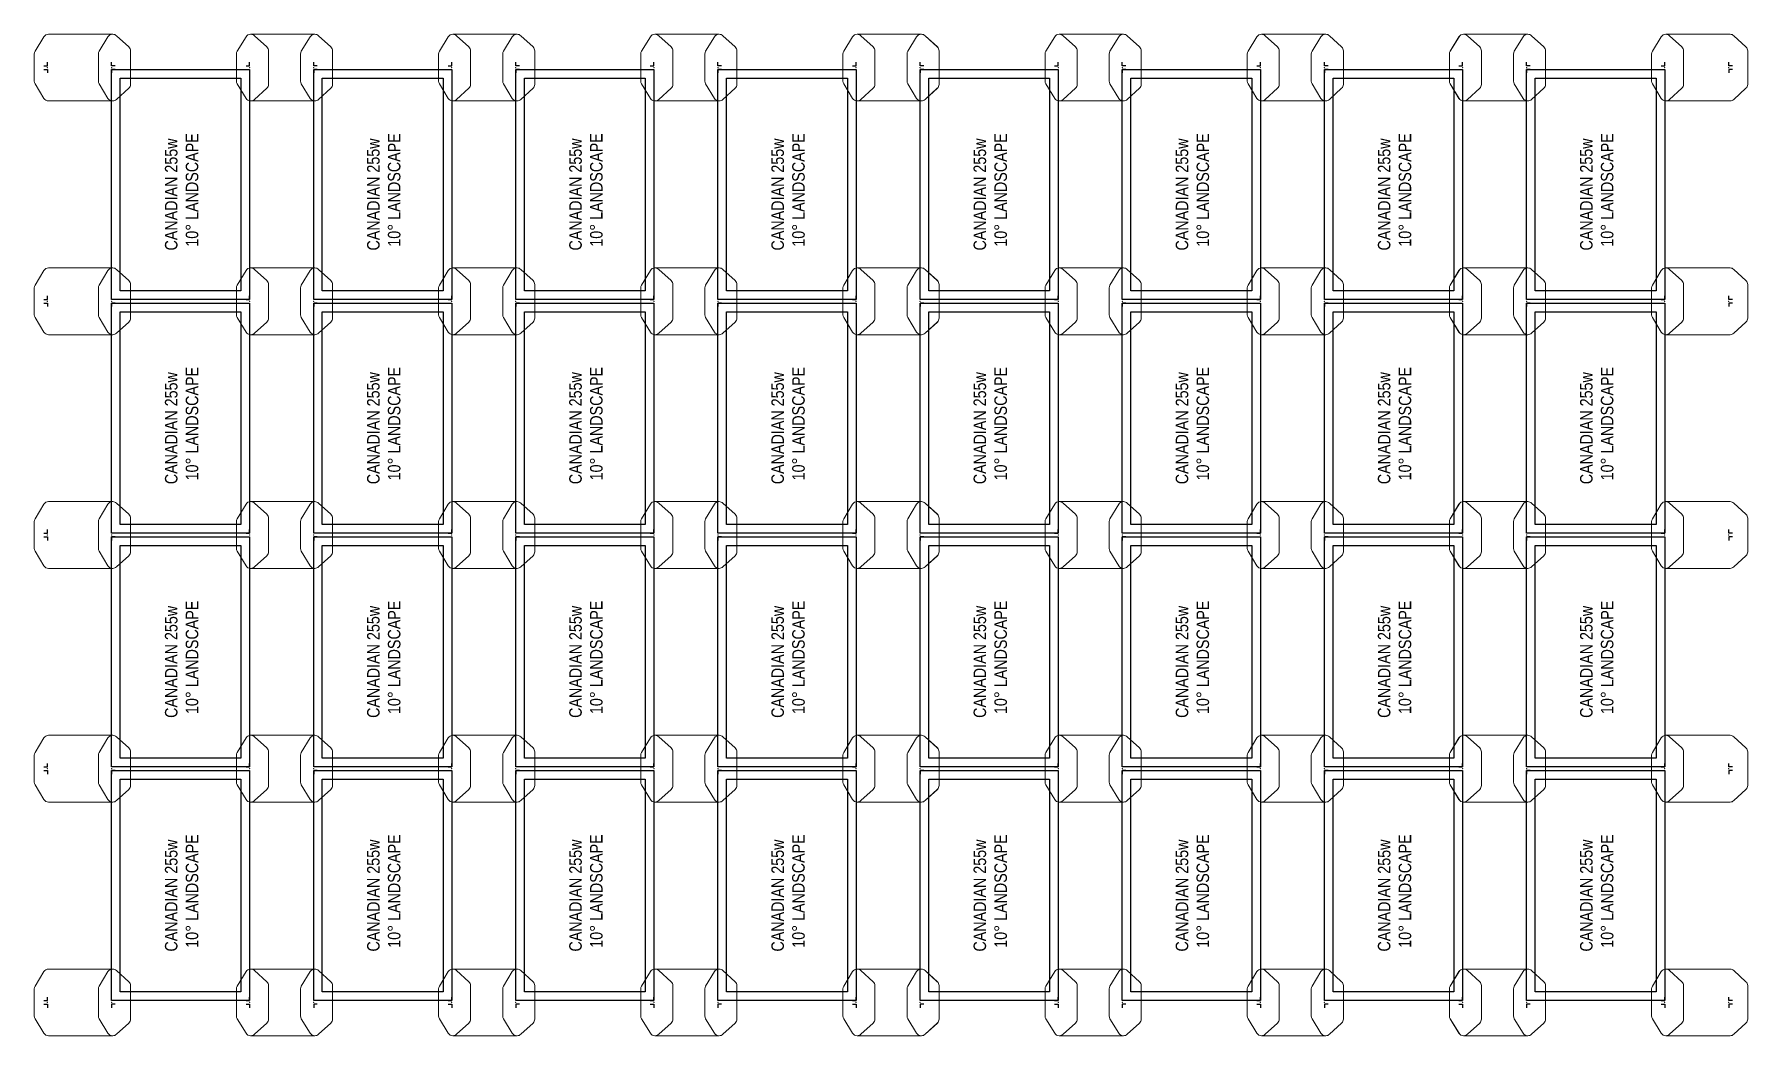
# Model space of a CAD drawing. Header units: feet. Extents: x 2625 to 3105, y 3387 to 3668.
import ezdxf

# ---------------------------------------------------------------- set-up
doc = ezdxf.new("R2010")
doc.units = ezdxf.units.FT
doc.header["$MEASUREMENT"] = 0
doc.layers.get('0').update_dxf_attribs({"linetype": 'CONTINUOUS'})
doc.layers.get('DEFPOINTS').update_dxf_attribs({"linetype": 'CONTINUOUS'})
doc.layers.add('CANADIAN 255', color=7, linetype='CONTINUOUS')
doc.layers.add('Z-DIMENSIONS', color=7, linetype='CONTINUOUS')
doc.layers.add('ECOFEET', color=254, linetype='CONTINUOUS', lineweight=5, plot=False)

# ---------------------------------------------------------------- blocks, each defined once
blk = doc.blocks.new('A$C2ED81341')
at = {"layer": 'CANADIAN 255', "linetype": 'Continuous'}
blk.add_lwpolyline([(-0.96, 38.07), (63.54, 38.07), (63.54, -0.63), (-0.96, -0.63), (-0.96, 38.07)], dxfattribs=at)
at = {"layer": 'CANADIAN 255', "color": 1, "linetype": 'Continuous'}
blk.add_lwpolyline([(1.46, 35.65), (61.12, 35.65), (61.12, 1.79), (1.46, 1.79)], close=True, dxfattribs=at)
at = {"layer": 'DEFPOINTS', "color": 251, "insert": (31.44, 18.4), "char_height": 3.5, "attachment_point": 4}
blk.add_mtext('\\pi-18.664;{\\fTechnicLite|b0|i0|c2|p2;CANADIAN 255w\\P\\pi-17.595;10° LANDSCAPE}', dxfattribs=at)
blk = doc.blocks.new('*U3')
at = {"color": 1, "linetype": 'Continuous'}
blk.add_lwpolyline([(-8.85, 16.74), (-8.85, 6.1), (-8.85, -0.36, 0.187182), (-8.45, -1.37), (-5.3, -4.82, 0.210696), (-4.2, -5.31), (5.2, -5.31, 0.210696), (6.3, -4.82), (9.45, -1.37, 0.187182), (9.85, -0.36), (9.85, 6.1), (9.85, 16.74), (9.85, 17.68, 0.261626), (9.13, 18.96), (5.07, 21.43, 0.137668), (4.29, 21.65), (-3.29, 21.65, 0.137668), (-4.07, 21.43), (-8.13, 18.96, 0.261626), (-8.85, 17.68)], format="xyb", close=True, dxfattribs=at)
for p in [(0.5, 17.97), (0.5, 0)]:
    blk.add_point(p)
at = {"layer": 'DEFPOINTS', "color": 254}
for points in [[(0, 18.97), (0, 17.97), (-1, 17.97)], [(1, 18.97), (1, 17.97), (2, 17.97)], [(0, -1), (0, 0), (-1, 0)], [(1, -1), (1, 0), (2, 0)]]:
    blk.add_lwpolyline(points, dxfattribs=at)
blk = doc.blocks.new('*U4')
at = {"color": 1, "linetype": 'Continuous'}
blk.add_lwpolyline([(-8.85, 16.74), (-8.85, 6.1), (-8.85, -0.36, 0.187182), (-8.45, -1.37), (-5.3, -4.82, 0.210696), (-4.2, -5.31), (5.2, -5.31, 0.210696), (6.3, -4.82), (9.45, -1.37, 0.187182), (9.85, -0.36), (9.85, 6.1), (9.85, 16.74), (9.85, 17.68, 0.261626), (9.13, 18.96), (5.07, 21.43, 0.137668), (4.29, 21.65), (-3.29, 21.65, 0.137668), (-4.07, 21.43), (-8.13, 18.96, 0.261626), (-8.85, 17.68)], format="xyb", close=True, dxfattribs=at)
for p in [(0.5, 17.97), (0.5, 0)]:
    blk.add_point(p)
at = {"layer": 'DEFPOINTS', "color": 254}
for points in [[(0, 18.97), (0, 17.97), (-1, 17.97)], [(1, 18.97), (1, 17.97), (2, 17.97)], [(0, -1), (0, 0), (-1, 0)], [(1, -1), (1, 0), (2, 0)]]:
    blk.add_lwpolyline(points, dxfattribs=at)
blk = doc.blocks.new('*U5')
at = {"color": 1, "linetype": 'Continuous'}
blk.add_lwpolyline([(-8.85, 16.74), (-8.85, 6.1), (-8.85, -0.36, 0.187182), (-8.45, -1.37), (-5.3, -4.82, 0.210696), (-4.2, -5.31), (5.2, -5.31, 0.210696), (6.3, -4.82), (9.45, -1.37, 0.187182), (9.85, -0.36), (9.85, 6.1), (9.85, 16.74), (9.85, 17.68, 0.261626), (9.13, 18.96), (5.07, 21.43, 0.137668), (4.29, 21.65), (-3.29, 21.65, 0.137668), (-4.07, 21.43), (-8.13, 18.96, 0.261626), (-8.85, 17.68)], format="xyb", close=True, dxfattribs=at)
for p in [(0.5, 17.97), (0.5, 0)]:
    blk.add_point(p)
at = {"layer": 'DEFPOINTS', "color": 254}
for points in [[(0, 18.97), (0, 17.97), (-1, 17.97)], [(1, 18.97), (1, 17.97), (2, 17.97)], [(0, -1), (0, 0), (-1, 0)], [(1, -1), (1, 0), (2, 0)]]:
    blk.add_lwpolyline(points, dxfattribs=at)
blk = doc.blocks.new('*U6')
at = {"color": 1, "linetype": 'Continuous'}
blk.add_lwpolyline([(-8.85, 16.74), (-8.85, 6.1), (-8.85, -0.36, 0.187182), (-8.45, -1.37), (-5.3, -4.82, 0.210696), (-4.2, -5.31), (5.2, -5.31, 0.210696), (6.3, -4.82), (9.45, -1.37, 0.187182), (9.85, -0.36), (9.85, 6.1), (9.85, 16.74), (9.85, 17.68, 0.261626), (9.13, 18.96), (5.07, 21.43, 0.137668), (4.29, 21.65), (-3.29, 21.65, 0.137668), (-4.07, 21.43), (-8.13, 18.96, 0.261626), (-8.85, 17.68)], format="xyb", close=True, dxfattribs=at)
for p in [(0.5, 17.97), (0.5, 0)]:
    blk.add_point(p)
at = {"layer": 'DEFPOINTS', "color": 254}
for points in [[(0, 18.97), (0, 17.97), (-1, 17.97)], [(1, 18.97), (1, 17.97), (2, 17.97)], [(0, -1), (0, 0), (-1, 0)], [(1, -1), (1, 0), (2, 0)]]:
    blk.add_lwpolyline(points, dxfattribs=at)
blk = doc.blocks.new('A$C1D156E71')
at = {"layer": 'ECOFEET', "linetype": 'Continuous'}
for points in [[(-10.92, 56.98), (-10.92, 57.05, -0.261626), (-10.2, 58.33), (-6.14, 60.8, -0.137668), (-5.36, 61.02), (2.22, 61.02, -0.137668), (3, 60.8), (7.06, 58.33, -0.261626), (7.78, 57.05), (7.78, 56.98)], [(54.58, 56.98), (54.58, 57.05, -0.261626), (55.3, 58.33), (59.36, 60.8, -0.137668), (60.14, 61.02), (67.72, 61.02, -0.137668), (68.5, 60.8), (72.56, 58.33, -0.261626), (73.28, 57.05), (73.28, 56.98)], [(7.78, 18.35), (7.78, 18.28, -0.187182), (7.38, 17.27), (4.23, 13.82, -0.210696), (3.13, 13.33), (-6.27, 13.33, -0.210696), (-7.37, 13.82), (-10.52, 17.27, -0.187182), (-10.92, 18.28), (-10.92, 18.35)], [(73.28, 18.35), (73.28, 18.28, -0.187182), (72.88, 17.27), (69.73, 13.82, -0.210696), (68.63, 13.33), (59.23, 13.33, -0.210696), (58.13, 13.82), (54.98, 17.27, -0.187182), (54.58, 18.28), (54.58, 18.35)]]:
    blk.add_lwpolyline(points, format="xyb", dxfattribs=at)
at = {"layer": 'ECOFEET', "xscale": -1}
for name, p in [('*U3', (-1.07, 57.34)), ('*U5', (64.43, 57.34)), ('*U4', (-1.07, 0.67)), ('*U6', (64.43, 0.67))]:
    blk.add_blockref(name, p, dxfattribs=at)
at = {"layer": 'Z-DIMENSIONS', "linetype": 'Continuous'}
blk.add_blockref('A$C2ED81341', (-0.11, 19.27), dxfattribs=at)

msp = doc.modelspace()

# ---------------------------------------------------------------- block references
at = {"layer": 'CANADIAN 255', "linetype": 'Continuous', "rotation": 90}
for p in [(2703.97, 3594.25), (2760.64, 3594.25), (2817.31, 3594.25), (2873.98, 3594.25), (2930.66, 3594.25), (2987.33, 3594.25), (3044, 3594.25), (3100.68, 3594.25), (2703.97, 3528.75), (2760.64, 3528.75), (2817.31, 3528.75), (2873.98, 3528.75), (2930.66, 3528.75), (2987.33, 3528.75), (3044, 3528.75), (3100.68, 3528.75), (2703.97, 3463.25), (2760.64, 3463.25), (2817.31, 3463.25), (2873.98, 3463.25), (2930.66, 3463.25), (2987.33, 3463.25), (3044, 3463.25), (3100.68, 3463.25), (2703.97, 3397.75), (2760.64, 3397.75), (2817.31, 3397.75), (2873.98, 3397.75), (2930.66, 3397.75), (2987.33, 3397.75), (3044, 3397.75), (3100.68, 3397.75)]:
    msp.add_blockref('A$C1D156E71', p, dxfattribs=at)

doc.saveas('drawing.dxf')
